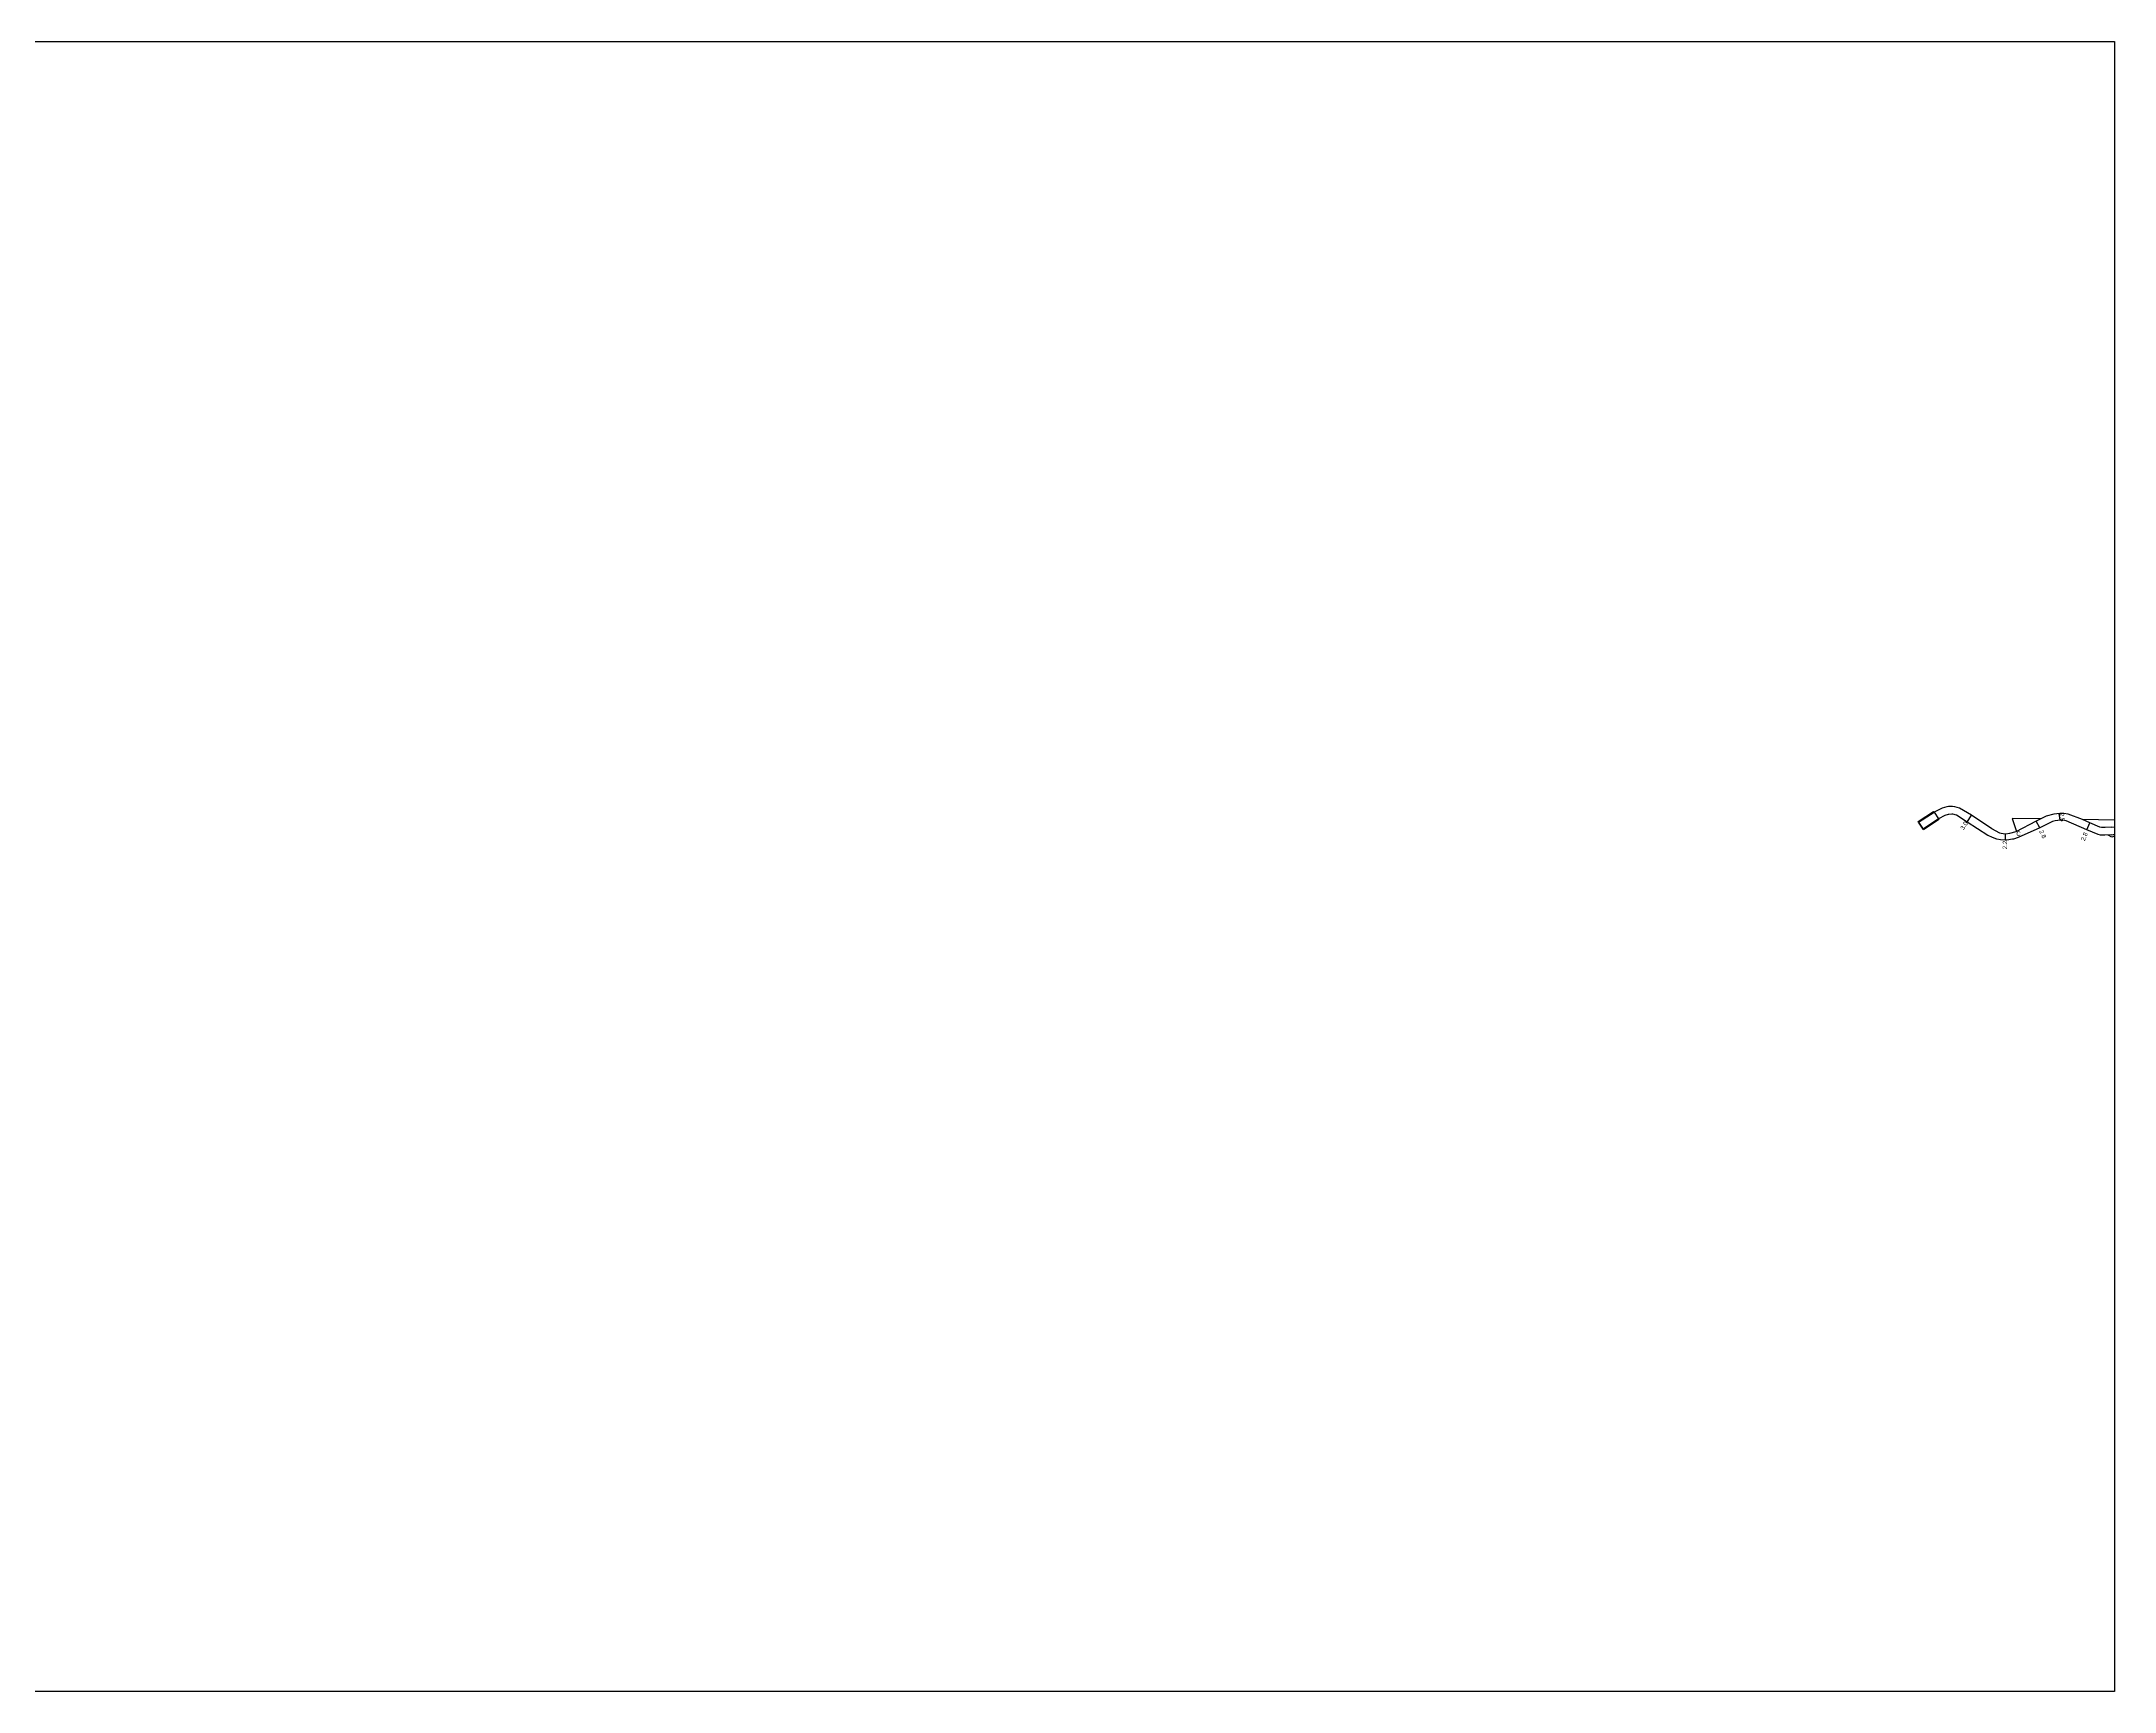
# Model space of a CAD drawing. Header units: metres. Extents: x -28000 to -24000, y -105000 to -102000.
# Drawn here: x -24754 to -24000, y -105000 to -104400 of the extents above; entities that cross this region are included whole.
import ezdxf

# ---------------------------------------------------------------- set-up
doc = ezdxf.new("R2010")
doc.units = ezdxf.units.M
doc.header["$LTSCALE"] = 2.5
for name, color, linetype in [('その他', 7, 'Continuous'), ('図郭', 7, 'Continuous'), ('幅員', 7, 'Continuous'), ('舗装', 7, 'Continuous'), ('道路', 7, 'Continuous')]:
    doc.layers.add(name, color=color, linetype=linetype)
doc.styles.get("Standard").update_dxf_attribs({"font": ''})
doc.styles.get('Standard').set_extended_font_data('@MS PGothic')

msp = doc.modelspace()

# ---------------------------------------------------------------- linework, layer by layer
at = {"layer": 'その他'}
for points in [[(-24026.96, -104682.72), (-24037.18, -104682.55), (-24035.71, -104687.31)], [(-24000, -104683.17), (-24011.61, -104682.97)], [(-24000, -104689), (-24000.96, -104689.29), (-24002.33, -104688.58)]]:
    msp.add_lwpolyline(points, dxfattribs=at)
at = {"layer": '図郭'}
msp.add_lwpolyline([(-24800, -104400), (-24000, -104400), (-24000, -105000), (-24800, -105000)], close=True, dxfattribs=at)
at = {"layer": '幅員'}
for points in [[(-24053.65, -104683.83), (-24052.04, -104681.3)], [(-24027.22, -104685.98), (-24028.47, -104683.47)], [(-24010.11, -104686.7), (-24009.04, -104684.11)], [(-24039.77, -104688.2), (-24039.82, -104690.4)]]:
    msp.add_lwpolyline(points, dxfattribs=at)
at = {"layer": '幅員', "flags": 128}
msp.add_lwpolyline([(-24020.24, -104680.72), (-24019.94, -104683.2)], dxfattribs=at)
at = {"layer": '道路'}
for points in [[(-24065.66, -104680.21), (-24071.27, -104683.87), (-24071.44, -104683.62), (-24065.83, -104679.96)], [(-24065.66, -104680.21), (-24064.02, -104682.72), (-24069.64, -104686.39), (-24071.27, -104683.87)], [(-24063.86, -104682.97), (-24069.47, -104686.64), (-24069.64, -104686.39), (-24064.02, -104682.72)]]:
    msp.add_lwpolyline(points, close=True, dxfattribs=at)
for points in [[(-24071.27, -104683.87), (-24065.66, -104680.21)], [(-24071.27, -104683.87), (-24069.64, -104686.39)], [(-24064.02, -104682.72), (-24069.64, -104686.39)], [(-24024.92, -104681.71), (-24028.47, -104683.47), (-24035.87, -104687.4), (-24038.19, -104688.01), (-24039.54, -104688.2), (-24039.77, -104688.2), (-24041.18, -104688.02), (-24041.71, -104687.87), (-24044.61, -104686.26), (-24052.04, -104681.3), (-24056.38, -104678.77), (-24058.05, -104678.27), (-24058.99, -104678.14), (-24060.37, -104678.2), (-24061.05, -104678.3), (-24062.64, -104678.77), (-24062.7, -104678.79), (-24065.66, -104680.21)], [(-24001.03, -104688.5), (-24003.51, -104688.65), (-24005.05, -104688.57), (-24005.98, -104688.41), (-24010.11, -104686.7), (-24017.62, -104683.36), (-24018.77, -104683.19), (-24019.06, -104683.17), (-24019.69, -104683.17), (-24021.59, -104683.4), (-24022.58, -104683.67), (-24027.22, -104685.98), (-24035.07, -104689.48), (-24036.75, -104690.04), (-24037.14, -104690.12), (-24039.2, -104690.38), (-24039.82, -104690.4), (-24041.51, -104690.33), (-24042.81, -104690.1), (-24044.42, -104689.5), (-24045.96, -104688.72), (-24046.04, -104688.68), (-24053.65, -104683.83), (-24057.49, -104681.38), (-24058.86, -104681.01), (-24059.21, -104680.97), (-24060.32, -104681.04), (-24060.54, -104681.07), (-24061.69, -104681.41), (-24064.02, -104682.72)], [(-24011.61, -104682.97), (-24016.92, -104680.94), (-24018.5, -104680.7), (-24018.98, -104680.67), (-24019.85, -104680.67), (-24022.06, -104680.94), (-24024.92, -104681.71)], [(-24001.21, -104685.71), (-24003.46, -104685.84), (-24004.78, -104685.76), (-24005.29, -104685.66), (-24009.04, -104684.11), (-24011.61, -104682.97)], [(-24001.21, -104685.71), (-24000, -104685.52)], [(-24001.03, -104688.5), (-24000, -104688.27)]]:
    msp.add_lwpolyline(points, dxfattribs=at)

# ---------------------------------------------------------------- texts
at = {"layer": '幅員'}
for s, rotation, p in [('3.0', 57.5646, (-24054.86, -104686.86)), ('2.5', 276.99398, (-24020, -104680.66)), ('2.2', 88.5213, (-24039.13, -104693.73)), ('2.8', 296.43246, (-24027.49, -104687.23)), ('2.8', 67.5912, (-24010.85, -104690.84))]:
    msp.add_text(s, height=1.6, rotation=rotation, dxfattribs=at).set_placement(p)
at = {"layer": '舗装'}
msp.add_text('C', height=1.6, dxfattribs=at).set_placement((-24035.71, -104688.87))

doc.saveas('drawing.dxf')
